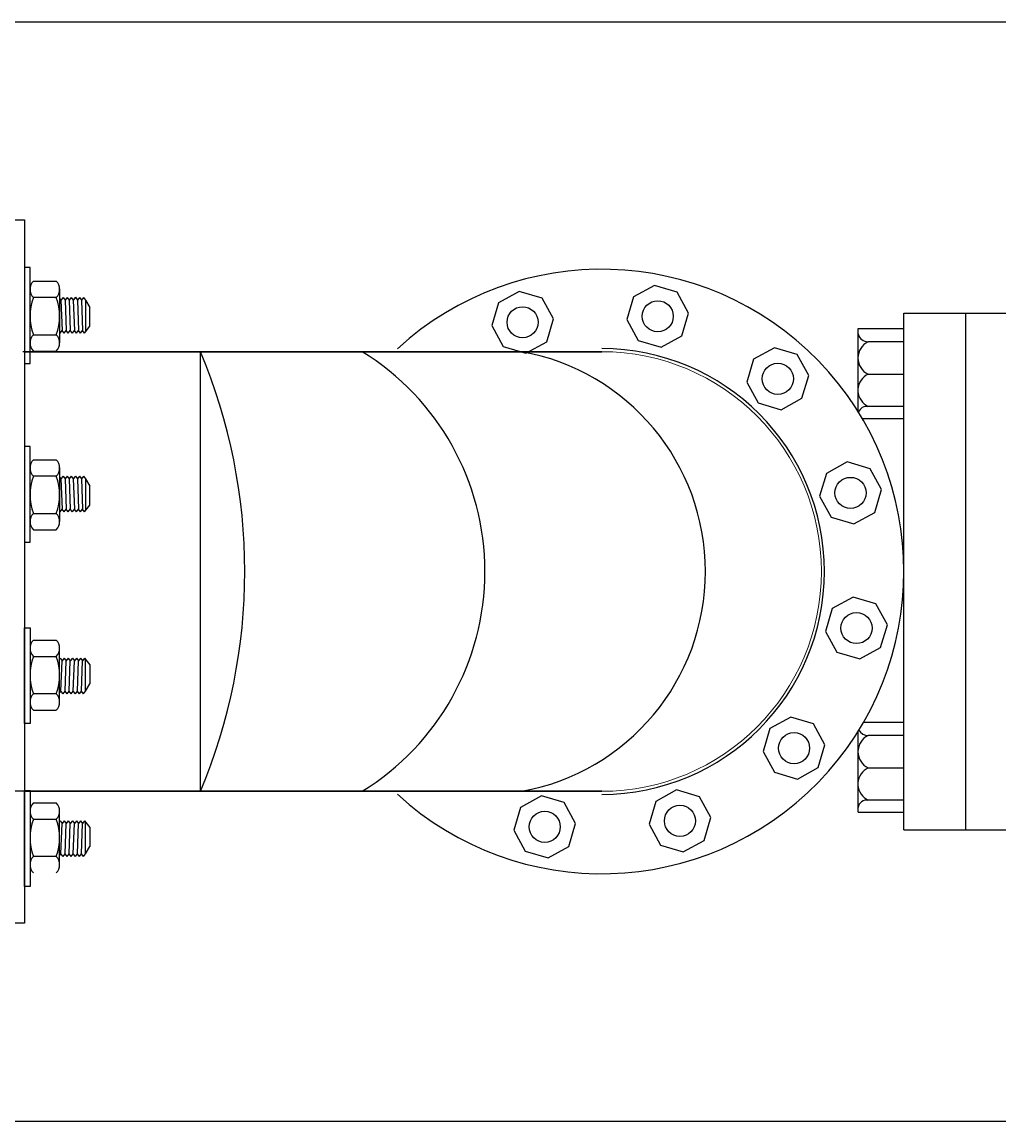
# Model space of a CAD drawing. Header units: inches. Extents: x 68782 to 87500, y -27905 to -16049.
# Drawn here: x 81818.1 to 82040.4, y -26029.9 to -25779.9 of the extents above; entities that cross this region are included whole.
import ezdxf

# ---------------------------------------------------------------- set-up
doc = ezdxf.new("R2010")
doc.units = ezdxf.units.IN
doc.header["$MEASUREMENT"] = 0
doc.layers.add('M-X-BKGD', color=8, linetype='Continuous')

msp = doc.modelspace()

# ---------------------------------------------------------------- linework, layer by layer
at = {"layer": 'M-X-BKGD'}
for p, q in [((81449.03, -25779.9), (82209.22, -25779.9)), ((81820.68, -25838.86), (81825.88, -25838.86)), ((81961.98, -25839.83), (81957.23, -25842.42)), ((81967.17, -25841.35), (81961.98, -25839.83)), ((81826.64, -25840.62), (81826.64, -25852.91)), ((81931.22, -25841.18), (81926.47, -25843.77)), ((81936.41, -25842.71), (81931.22, -25841.18)), ((81957.23, -25842.42), (81955.7, -25847.61)), ((81969.76, -25846.1), (81967.17, -25841.35)), ((81825.88, -25842.57), (81820.68, -25842.57)), ((81826.64, -25842.77), (81826.95, -25843.17)), ((81827.42, -25842.57), (81826.95, -25843.17)), ((81826.95, -25843.17), (81827.23, -25850.07)), ((81827.42, -25842.57), (81827.88, -25843.17)), ((81828.34, -25842.57), (81827.88, -25843.17)), ((81827.88, -25843.17), (81828.15, -25850.07)), ((81828.34, -25842.57), (81828.81, -25843.17)), ((81829.27, -25842.57), (81828.81, -25843.17)), ((81828.81, -25843.17), (81829.08, -25850.07)), ((81829.27, -25842.57), (81829.73, -25843.17)), ((81830.22, -25842.53), (81829.73, -25843.17)), ((81829.73, -25843.17), (81830.01, -25850.07)), ((81830.22, -25842.53), (81830.71, -25843.17)), ((81830.7, -25843.17), (81830.93, -25850.07)), ((81831.17, -25842.56), (81830.71, -25843.17)), ((81831.17, -25842.57), (81831.63, -25843.17)), ((81832.1, -25842.57), (81831.63, -25843.17)), ((81831.63, -25843.17), (81831.86, -25850.07)), ((81832.1, -25842.57), (81832.56, -25843.17)), ((81832.56, -25843.17), (81833.51, -25844.82)), ((81832.56, -25843.17), (81832.56, -25850.38)), ((81833.51, -25849.13), (81833.51, -25844.82)), ((81926.47, -25843.77), (81924.95, -25848.96)), ((81939, -25847.45), (81936.41, -25842.71)), ((81937.48, -25852.64), (81939, -25847.45)), ((81968.23, -25851.29), (81969.76, -25846.1)), ((82018.72, -25963.65), (82018.72, -25846.15)), ((82018.72, -25846.15), (82046.74, -25846.15)), ((82032.73, -25846.15), (82032.73, -25963.65)), ((81832.32, -25850.67), (81833.51, -25849.13)), ((81924.95, -25848.96), (81927.54, -25853.71)), ((81955.7, -25847.61), (81958.29, -25852.36)), ((82008.29, -25868.5), (82008.29, -25849.61)), ((82008.29, -25849.61), (82018.72, -25849.61)), ((81820.68, -25851.06), (81825.88, -25851.06)), ((81826.76, -25850.67), (81826.64, -25850.51)), ((81826.76, -25850.67), (81827.23, -25850.07)), ((81827.69, -25850.67), (81827.23, -25850.07)), ((81827.69, -25850.67), (81828.15, -25850.07)), ((81828.62, -25850.67), (81828.15, -25850.07)), ((81828.62, -25850.67), (81829.08, -25850.07)), ((81829.54, -25850.67), (81829.08, -25850.07)), ((81829.54, -25850.67), (81830.01, -25850.07)), ((81830.47, -25850.67), (81830.01, -25850.07)), ((81830.47, -25850.67), (81830.93, -25850.07)), ((81831.4, -25850.67), (81830.93, -25850.07)), ((81831.4, -25850.67), (81831.86, -25850.07)), ((81832.32, -25850.67), (81831.86, -25850.07)), ((81958.29, -25852.36), (81963.48, -25853.88)), ((81963.48, -25853.88), (81968.23, -25851.29)), ((81949.97, -25854.9), (81818.27, -25854.9)), ((81818.64, -25854.9), (81949.97, -25854.9)), ((81820.68, -25854.76), (81825.88, -25854.76)), ((81858.69, -25954.9), (81858.69, -25854.9)), ((81927.54, -25853.71), (81932.73, -25855.24)), ((81932.73, -25855.24), (81937.48, -25852.64)), ((81989.29, -25854.03), (81984.54, -25856.62)), ((81994.48, -25855.56), (81989.29, -25854.03)), ((82018.72, -25852.65), (82010.61, -25852.65)), ((81984.54, -25856.62), (81983.01, -25861.81)), ((81997.07, -25860.31), (81994.48, -25855.56)), ((81983.01, -25861.81), (81985.6, -25866.56)), ((81995.54, -25865.5), (81997.07, -25860.31)), ((82010.61, -25860.01), (82018.72, -25860.01)), ((81985.6, -25866.56), (81990.79, -25868.09)), ((81990.79, -25868.09), (81995.54, -25865.5)), ((82018.72, -25867.36), (82010.61, -25867.36)), ((82009.25, -25870.07), (82018.72, -25870.07)), ((81820.68, -25879.51), (81825.88, -25879.51)), ((82005.84, -25879.99), (82001.09, -25882.58)), ((82011.03, -25881.52), (82005.84, -25879.99)), ((81826.64, -25881.27), (81826.64, -25893.56)), ((82013.62, -25886.27), (82011.03, -25881.52)), ((81825.88, -25883.22), (81820.68, -25883.22)), ((81826.64, -25883.42), (81826.95, -25883.82)), ((81827.42, -25883.22), (81826.95, -25883.82)), ((81826.95, -25883.82), (81827.23, -25890.72)), ((81827.42, -25883.22), (81827.88, -25883.82)), ((81828.34, -25883.22), (81827.88, -25883.82)), ((81827.88, -25883.82), (81828.15, -25890.72)), ((81828.34, -25883.22), (81828.81, -25883.82)), ((81829.27, -25883.22), (81828.81, -25883.82)), ((81828.81, -25883.82), (81829.08, -25890.72)), ((81829.27, -25883.22), (81829.73, -25883.82)), ((81830.22, -25883.18), (81829.73, -25883.82)), ((81829.73, -25883.82), (81830.01, -25890.72)), ((81830.22, -25883.18), (81830.71, -25883.82)), ((81830.7, -25883.82), (81830.93, -25890.72)), ((81831.17, -25883.21), (81830.71, -25883.82)), ((81831.17, -25883.22), (81831.63, -25883.82)), ((81832.1, -25883.22), (81831.63, -25883.82)), ((81831.63, -25883.82), (81831.86, -25890.72)), ((81832.1, -25883.22), (81832.56, -25883.82)), ((81832.56, -25883.82), (81832.56, -25891.03)), ((81832.56, -25883.82), (81833.51, -25885.47)), ((82001.09, -25882.58), (81999.56, -25887.77)), ((81833.51, -25889.78), (81833.51, -25885.47)), ((82012.09, -25891.46), (82013.62, -25886.27)), ((81832.32, -25891.32), (81833.51, -25889.78)), ((81999.56, -25887.77), (82002.15, -25892.52)), ((81820.68, -25891.71), (81825.88, -25891.71)), ((81826.76, -25891.32), (81826.64, -25891.16)), ((81826.76, -25891.32), (81827.23, -25890.72)), ((81827.69, -25891.32), (81827.23, -25890.72)), ((81827.69, -25891.32), (81828.15, -25890.72)), ((81828.62, -25891.32), (81828.15, -25890.72)), ((81828.62, -25891.32), (81829.08, -25890.72)), ((81829.54, -25891.32), (81829.08, -25890.72)), ((81829.54, -25891.32), (81830.01, -25890.72)), ((81830.47, -25891.32), (81830.01, -25890.72)), ((81830.47, -25891.32), (81830.93, -25890.72)), ((81831.4, -25891.32), (81830.93, -25890.72)), ((81831.4, -25891.32), (81831.86, -25890.72)), ((81832.32, -25891.32), (81831.86, -25890.72)), ((82007.34, -25894.05), (82012.09, -25891.46)), ((82002.15, -25892.52), (82007.34, -25894.05)), ((81820.68, -25895.41), (81825.88, -25895.41)), ((82007.19, -25910.74), (82002.44, -25913.33)), ((82012.38, -25912.27), (82007.19, -25910.74)), ((82014.97, -25917.02), (82012.38, -25912.27)), ((82002.44, -25913.33), (82000.91, -25918.52)), ((82013.44, -25922.21), (82014.97, -25917.02)), ((82000.91, -25918.52), (82003.5, -25923.27)), ((81820.68, -25920.52), (81825.88, -25920.52)), ((81826.64, -25934.66), (81826.64, -25922.37)), ((82008.69, -25924.8), (82013.44, -25922.21)), ((81820.68, -25924.23), (81825.88, -25924.23)), ((81826.76, -25924.61), (81826.64, -25924.77)), ((81826.76, -25924.61), (81827.23, -25925.21)), ((81827.69, -25924.61), (81827.23, -25925.21)), ((81827.69, -25924.61), (81828.15, -25925.21)), ((81828.62, -25924.61), (81828.15, -25925.21)), ((81828.62, -25924.61), (81829.08, -25925.21)), ((81829.54, -25924.61), (81829.08, -25925.21)), ((81829.54, -25924.61), (81830.01, -25925.21)), ((81830.47, -25924.61), (81830.01, -25925.21)), ((81830.47, -25924.61), (81830.93, -25925.21)), ((81831.4, -25924.61), (81830.93, -25925.21)), ((81831.4, -25924.61), (81831.86, -25925.21)), ((81832.32, -25924.61), (81831.86, -25925.21)), ((81832.32, -25924.61), (81833.51, -25926.15)), ((81832.56, -25932.11), (81832.56, -25924.9)), ((82003.5, -25923.27), (82008.69, -25924.8)), ((81826.95, -25932.11), (81827.23, -25925.21)), ((81827.88, -25932.11), (81828.15, -25925.21)), ((81828.81, -25932.11), (81829.08, -25925.21)), ((81829.73, -25932.11), (81830.01, -25925.21)), ((81830.7, -25932.11), (81830.93, -25925.21)), ((81831.63, -25932.11), (81831.86, -25925.21)), ((81833.51, -25926.15), (81833.51, -25930.46)), ((81826.64, -25932.51), (81826.95, -25932.11)), ((81827.42, -25932.71), (81826.95, -25932.11)), ((81827.42, -25932.71), (81827.88, -25932.11)), ((81828.34, -25932.71), (81827.88, -25932.11)), ((81828.34, -25932.71), (81828.81, -25932.11)), ((81829.27, -25932.71), (81828.81, -25932.11)), ((81829.27, -25932.71), (81829.73, -25932.11)), ((81830.22, -25932.75), (81829.73, -25932.11)), ((81830.22, -25932.75), (81830.71, -25932.11)), ((81831.17, -25932.72), (81830.71, -25932.11)), ((81831.17, -25932.71), (81831.63, -25932.11)), ((81832.1, -25932.71), (81831.63, -25932.11)), ((81832.1, -25932.71), (81832.56, -25932.11)), ((81832.56, -25932.11), (81833.51, -25930.46)), ((81825.88, -25932.71), (81820.68, -25932.71)), ((81820.68, -25936.42), (81825.88, -25936.42)), ((81992.98, -25938.05), (81988.23, -25940.64)), ((81998.17, -25939.58), (81992.98, -25938.05)), ((82000.76, -25944.33), (81998.17, -25939.58)), ((82009.57, -25939.17), (82018.72, -25939.17)), ((81988.23, -25940.64), (81986.71, -25945.84)), ((82008.29, -25959.63), (82008.29, -25941.3)), ((82018.72, -25942.21), (82010.61, -25942.21)), ((81999.24, -25949.52), (82000.76, -25944.33)), ((81986.71, -25945.84), (81989.3, -25950.58)), ((81994.49, -25952.11), (81999.24, -25949.52)), ((82010.61, -25949.56), (82018.72, -25949.56)), ((81989.3, -25950.58), (81994.49, -25952.11)), ((81949.97, -25954.9), (81816.39, -25954.9)), ((81818.64, -25954.9), (81949.97, -25954.9)), ((81967.03, -25954.6), (81962.28, -25957.19)), ((81972.22, -25956.13), (81967.03, -25954.6)), ((81936.27, -25955.96), (81931.52, -25958.55)), ((81941.46, -25957.48), (81936.27, -25955.96)), ((81944.05, -25962.23), (81941.46, -25957.48)), ((81962.28, -25957.19), (81960.75, -25962.38)), ((81974.81, -25960.88), (81972.22, -25956.13)), ((82018.72, -25956.92), (82010.61, -25956.92)), ((81820.68, -25957.54), (81825.88, -25957.54)), ((81826.64, -25971.68), (81826.64, -25959.39)), ((81931.52, -25958.55), (81930, -25963.74)), ((82008.29, -25959.63), (82018.72, -25959.63)), ((81820.68, -25961.24), (81825.88, -25961.24)), ((81826.76, -25961.62), (81826.64, -25961.78)), ((81826.76, -25961.62), (81827.23, -25962.23)), ((81826.95, -25969.12), (81827.23, -25962.23)), ((81827.69, -25961.62), (81827.23, -25962.23)), ((81827.69, -25961.62), (81828.15, -25962.23)), ((81827.88, -25969.12), (81828.15, -25962.23)), ((81828.62, -25961.62), (81828.15, -25962.23)), ((81828.62, -25961.62), (81829.08, -25962.23)), ((81828.81, -25969.12), (81829.08, -25962.23)), ((81829.54, -25961.62), (81829.08, -25962.23)), ((81829.54, -25961.62), (81830.01, -25962.23)), ((81829.73, -25969.12), (81830.01, -25962.23)), ((81830.47, -25961.62), (81830.01, -25962.23)), ((81830.47, -25961.62), (81830.93, -25962.23)), ((81830.7, -25969.12), (81830.93, -25962.23)), ((81831.4, -25961.62), (81830.93, -25962.23)), ((81831.4, -25961.62), (81831.86, -25962.23)), ((81831.63, -25969.12), (81831.86, -25962.23)), ((81832.32, -25961.62), (81831.86, -25962.23)), ((81832.32, -25961.62), (81833.51, -25963.17)), ((81832.56, -25969.12), (81832.56, -25961.91)), ((81942.53, -25967.42), (81944.05, -25962.23)), ((81960.75, -25962.38), (81963.34, -25967.13)), ((81973.28, -25966.07), (81974.81, -25960.88)), ((81833.51, -25963.17), (81833.51, -25967.47)), ((81930, -25963.74), (81932.59, -25968.49)), ((82018.72, -25963.65), (82046.74, -25963.65)), ((81832.56, -25969.12), (81833.51, -25967.47)), ((81937.78, -25970.01), (81942.53, -25967.42)), ((81963.34, -25967.13), (81968.53, -25968.66)), ((81968.53, -25968.66), (81973.28, -25966.07)), ((81825.88, -25969.73), (81820.68, -25969.73)), ((81826.64, -25969.53), (81826.95, -25969.12)), ((81827.42, -25969.73), (81826.95, -25969.12)), ((81827.42, -25969.73), (81827.88, -25969.12)), ((81828.34, -25969.73), (81827.88, -25969.12)), ((81828.34, -25969.73), (81828.81, -25969.12)), ((81829.27, -25969.73), (81828.81, -25969.12)), ((81829.27, -25969.73), (81829.73, -25969.12)), ((81830.22, -25969.76), (81829.73, -25969.12)), ((81830.22, -25969.76), (81830.71, -25969.13)), ((81831.17, -25969.73), (81830.71, -25969.13)), ((81831.17, -25969.73), (81831.63, -25969.12)), ((81832.1, -25969.73), (81831.63, -25969.12)), ((81832.1, -25969.73), (81832.56, -25969.12)), ((81932.59, -25968.49), (81937.78, -25970.01)), ((81449.03, -26029.9), (82210.39, -26029.9))]:
    msp.add_line(p, q, dxfattribs=at)
for points in [[(81818.64, -25984.9), (81805.02, -25984.9), (81805.02, -25824.9), (81818.64, -25824.9)], [(81819.91, -25835.78), (81818.64, -25835.78), (81818.64, -25857.58), (81819.91, -25857.58)], [(81819.91, -25876.43), (81818.64, -25876.43), (81818.64, -25898.23), (81819.91, -25898.23)], [(81819.91, -25939.51), (81818.64, -25939.51), (81818.64, -25917.7), (81819.91, -25917.7)], [(81819.91, -25976.52), (81818.64, -25976.52), (81818.64, -25954.72), (81819.91, -25954.72)]]:
    msp.add_lwpolyline(points, close=True, dxfattribs=at)
for centre in [(81931.98, -25848.21), (81962.73, -25846.85), (81990.04, -25861.06), (82006.59, -25887.02), (82007.94, -25917.77), (81993.74, -25945.08), (81937.02, -25962.98), (81967.78, -25961.63)]:
    msp.add_circle(centre, 3.54, dxfattribs=at)
for centre, radius, start, end in [((81949.97, -25904.9), 68.75, 227.4974, 132.5026), ((81822.53, -25840.72), 2.62, 134.9141, 225.0859), ((81824.03, -25840.72), 2.62, 314.9141, 45.0859), ((81831.91, -25846.81), 12, 159.2913, 200.7087), ((81814.65, -25846.81), 12, 339.2913, 20.7087), ((81822.53, -25852.91), 2.62, 135.0088, 224.9912), ((81824.02, -25852.91), 2.62, 315.0088, 44.9912), ((82010.62, -25850.24), 2.41, 195.2133, 269.7862), ((81739.64, -25904.9), 129.13, 337.2192, 22.7808), ((81864.71, -25904.9), 58.7, 301.5878, 58.4122), ((81922.78, -25904.9), 50.8, 280.1653, 79.8347), ((81949.97, -25904.9), 50.69, 270, 90), ((82012.35, -25856.33), 4.07, 115.3518, 244.6482), ((82012.35, -25863.68), 4.07, 115.3507, 176.5602), ((82012.35, -25863.68), 4.07, 183.4398, 244.6493), ((82010.31, -25869.38), 2.05, 81.4353, 159.3585), ((81822.53, -25881.37), 2.62, 134.9141, 225.0859), ((81824.03, -25881.37), 2.62, 314.9141, 45.0859), ((81831.91, -25887.46), 12, 159.2913, 200.7087), ((81814.65, -25887.46), 12, 339.2913, 20.7087), ((81822.53, -25893.56), 2.62, 135.0088, 224.9912), ((81824.02, -25893.56), 2.62, 315.0088, 44.9912), ((81822.53, -25922.37), 2.62, 135.0088, 224.9912), ((81824.02, -25922.37), 2.62, 315.0088, 44.9912), ((81831.91, -25928.47), 12, 159.2913, 200.7087), ((81814.65, -25928.47), 12, 339.2913, 20.7087), ((81822.53, -25934.57), 2.62, 134.9141, 225.0859), ((81824.03, -25934.57), 2.62, 314.9141, 45.0859), ((82012.35, -25945.89), 4.07, 115.3518, 244.6482), ((82010.62, -25939.8), 2.41, 208.7459, 269.7862), ((82012.35, -25953.24), 4.07, 115.3507, 176.5602), ((82012.35, -25953.24), 4.07, 183.4398, 244.6493), ((82010.31, -25958.94), 2.05, 81.4353, 170.0347), ((81822.53, -25959.39), 2.62, 135.0088, 224.9912), ((81824.02, -25959.39), 2.62, 315.0088, 44.9912), ((81831.91, -25965.49), 12, 159.2913, 200.7087), ((81814.65, -25965.49), 12, 339.2913, 20.7087), ((81822.53, -25971.58), 2.62, 134.9141, 225.0859), ((81824.03, -25971.58), 2.62, 314.9141, 45.0859)]:
    msp.add_arc(centre, radius, start, end, dxfattribs=at)
at = {"layer": 'M-X-BKGD', "lineweight": 20}
msp.add_arc((81949.97, -25904.9), 50, 270, 90, dxfattribs=at)

doc.saveas('drawing.dxf')
